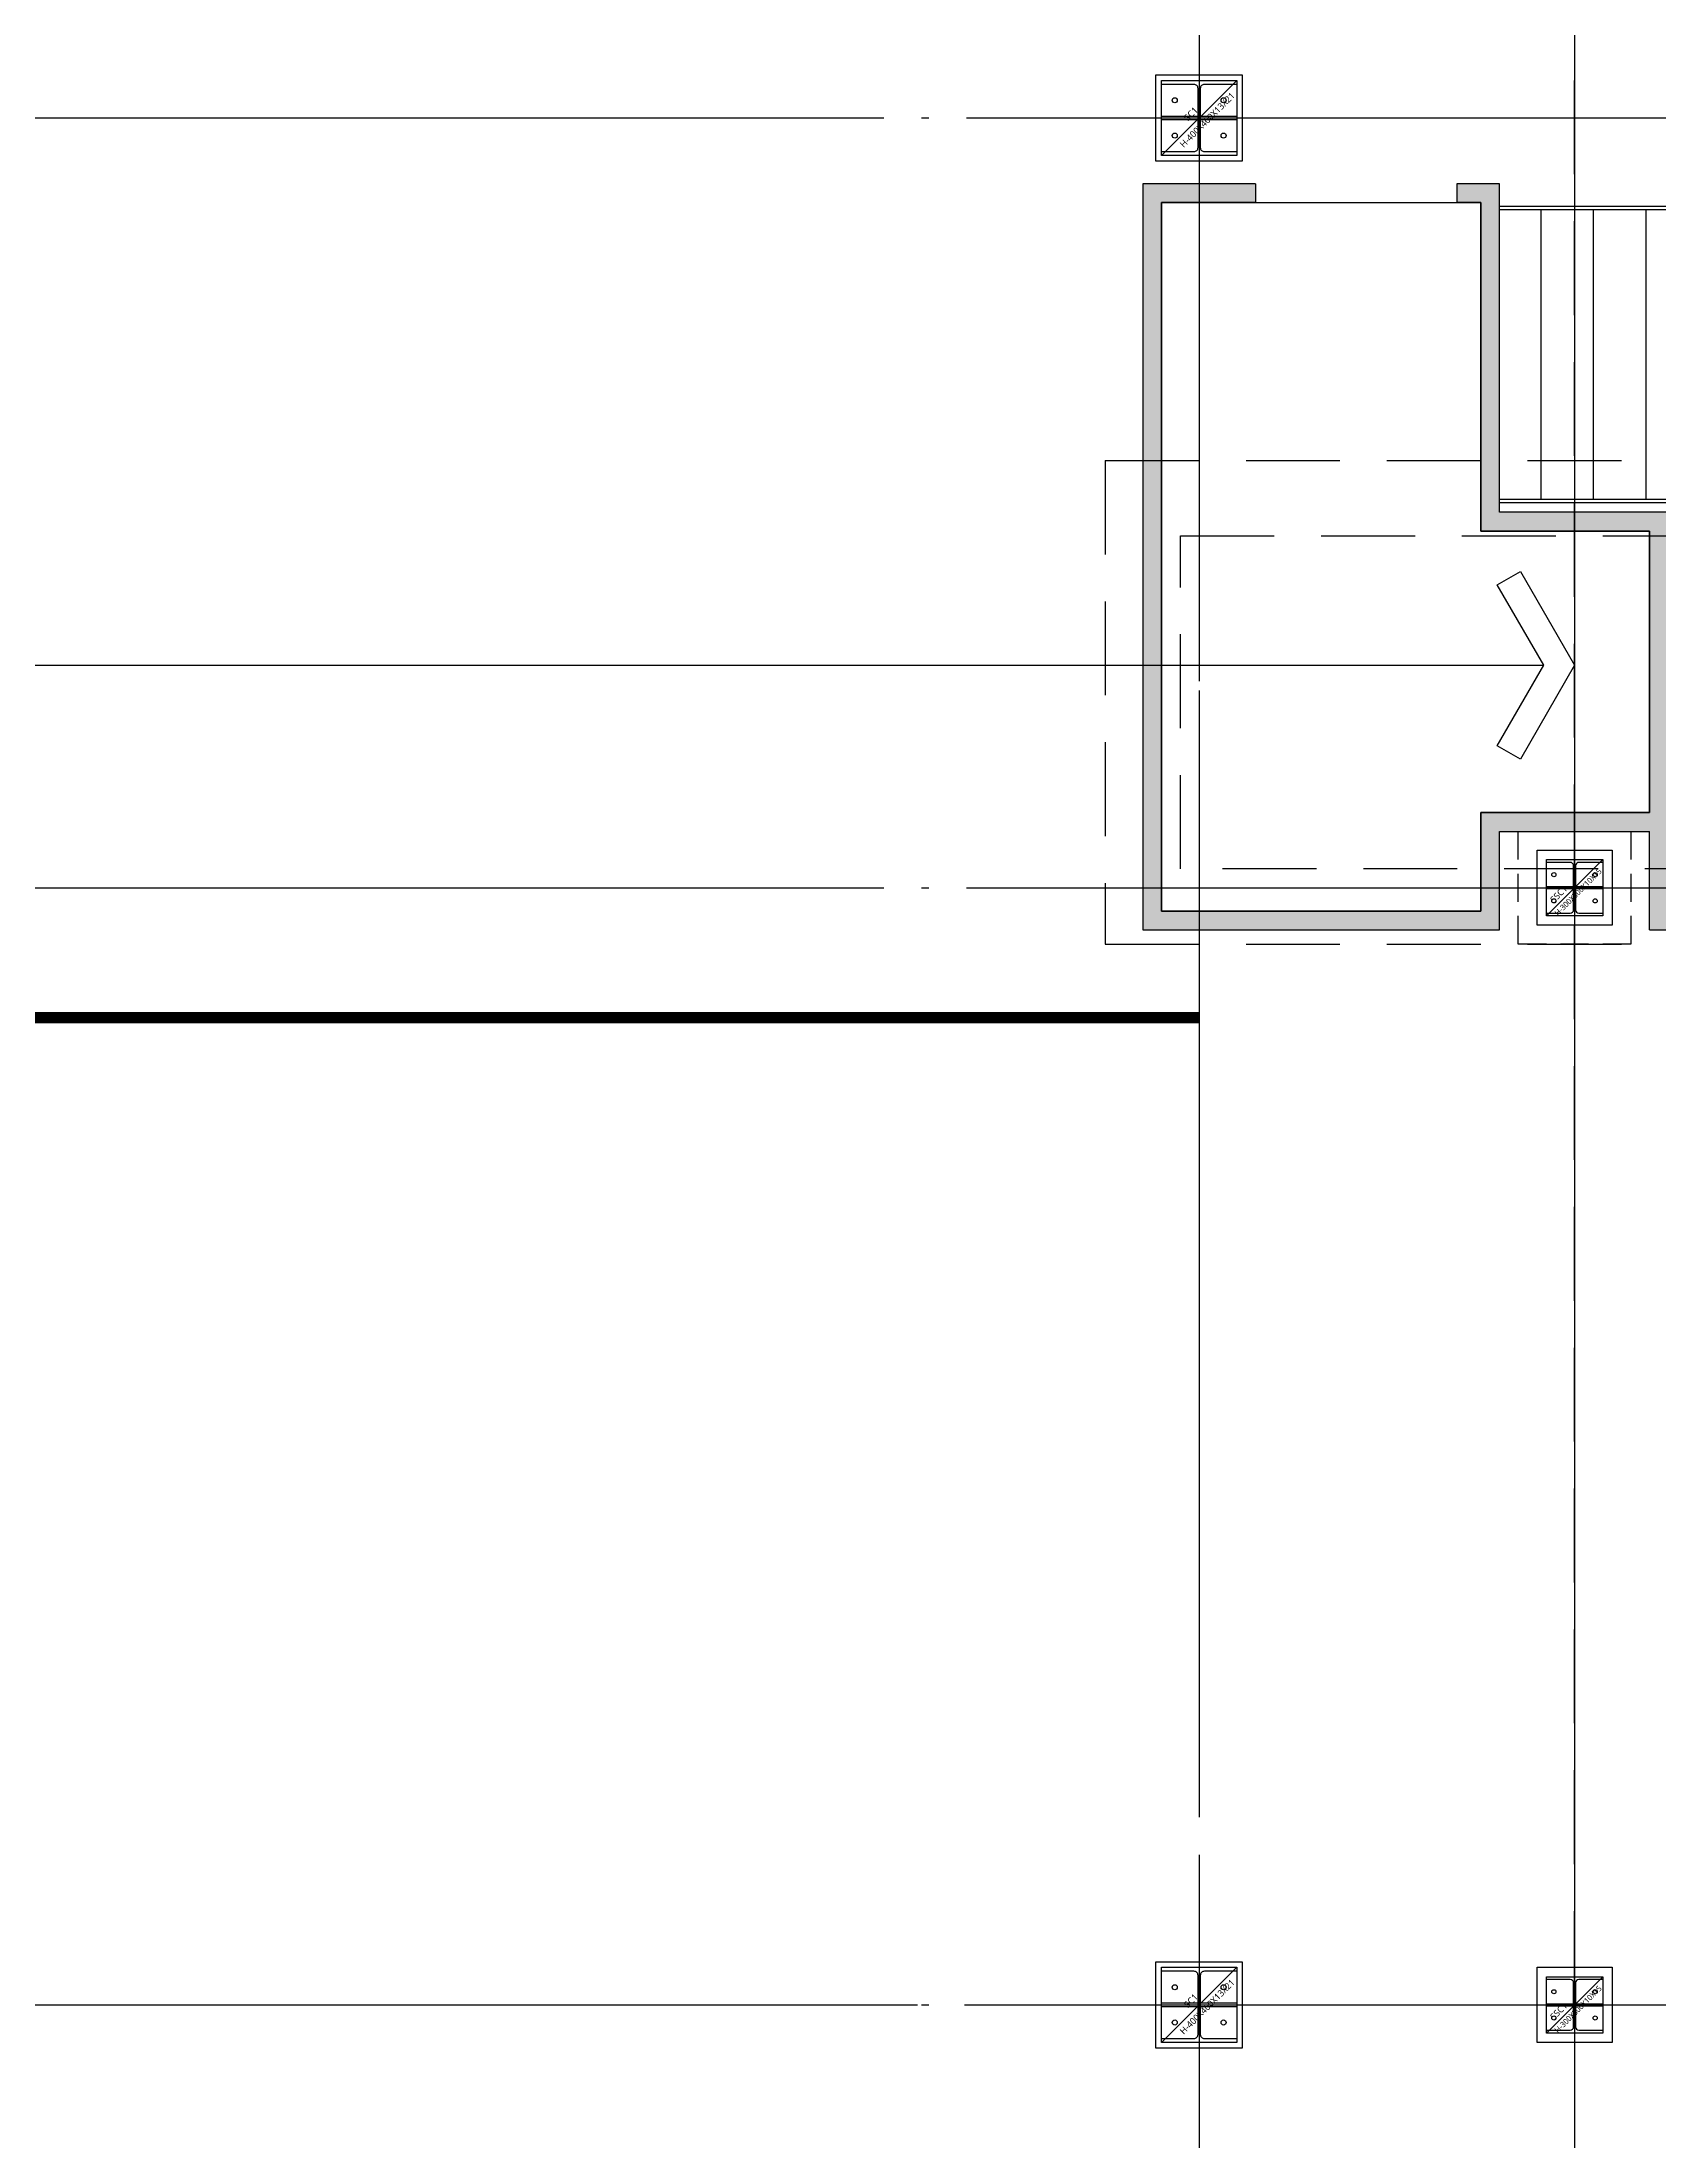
# Model space of a CAD drawing. Header units: millimetres. Extents: x -734060 to 504600, y -7739 to 118800.
# Drawn here: x 85335 to 93950, y 55170 to 66355 of the extents above; entities that cross this region are included whole.
import ezdxf
from ezdxf.enums import TextEntityAlignment as Align

# ---------------------------------------------------------------- set-up
doc = ezdxf.new("R2010")
doc.units = ezdxf.units.MM
doc.header["$LTSCALE"] = 200
for name, pattern in [('CEN-GAUN', [32.2, 30, -1, 0.2, -1]), ('CONTINOUS', [0]), ('HID', [2.3, 1.5, -0.8]), ('HID2-GAUN', [3.75, 2.5, -1.25]), ('HIDDEN', [0.375, 0.25, -0.125])]:
    doc.linetypes.add(name, pattern=pattern)
doc.layers.get('DEFPOINTS').update_dxf_attribs({"color": 137})
for name, color, linetype in [('0-TEXT SLAB', 7, 'Continuous'), ('09GIRDER', 2, 'Continuous'), ('0배근라인', 4, 'HIDDEN'), ('5방수턱', 5, 'Continuous'), ('6SLAB', 6, 'Continuous'), ('AA-SSXM-STRS', 4, 'Continuous'), ('AA-SSXS', 6, 'Continuous'), ('CEN', 1, 'CEN-GAUN'), ('S-COL', 2, 'Continuous'), ('S-STG', 4, 'Continuous'), ('STEEL BASE', 13, 'Continuous'), ('SYM-LEAD', 6, 'Continuous'), ('Z-하부구조체', 6, 'HIDDEN')]:
    doc.layers.add(name, color=color, linetype=linetype)
doc.styles.add('스타일1', font='malgun.ttf')

# ---------------------------------------------------------------- blocks, each defined once
blk = doc.blocks.new('X-S-PDH')
at = {"layer": 'Z-하부구조체', "color": 251, "ltscale": 3}
blk.add_lwpolyline([(51700, -23750), (52300, -23750), (52300, -24350), (51700, -24350)], close=True, dxfattribs=at)
blk = doc.blocks.new('S-SC1')
at = {"layer": '09GIRDER'}
blk.add_lwpolyline([(-200, -200), (-200, -179), (-28, -179, 0.414214), (-6, -157), (-6, 157, 0.414214), (-28, 179), (-200, 179), (-200, 200), (200, 200), (200, 179), (28, 179, 0.414214), (6, 157), (6, -157, 0.414214), (28, -179), (200, -179), (200, -200)], format="xyb", close=True, dxfattribs=at)
at = {"layer": 'DEFPOINTS'}
blk.add_line((-200, -200), (200, 200), dxfattribs=at)
blk.add_lwpolyline([(-200, 200), (200, 200), (200, -200), (-200, -200)], close=True, dxfattribs=at)
at = {"layer": 'STEEL BASE'}
for points in [[(-230, 230), (230, 230), (230, -230), (-230, -230)], [(-200, 10), (-6, 10), (-6, -10), (-200, -10)], [(6, 10), (200, 10), (200, -10), (6, -10)]]:
    blk.add_lwpolyline(points, close=True, dxfattribs=at)
for centre in [(-130, 94), (130, 94), (-130, -94), (130, -94)]:
    blk.add_circle(centre, 13.5, dxfattribs=at)
at = {"layer": 'DEFPOINTS', "style": '스타일1'}
for s, p in [('H-400X400X13X21', (43, -10)), ('SC1', (-44, 22))]:
    blk.add_text(s, height=35, rotation=45, dxfattribs=at).set_placement(p, align=Align.MIDDLE_CENTER)
blk = doc.blocks.new('S-SSC1')
at = {"layer": '09GIRDER'}
blk.add_lwpolyline([(-150, -150), (-150, -135), (-23, -135, 0.414214), (-5, -117), (-5, 117, 0.414214), (-23, 135), (-150, 135), (-150, 150), (150, 150), (150, 135), (23, 135, 0.414214), (5, 117), (5, -117, 0.414214), (23, -135), (150, -135), (150, -150)], format="xyb", close=True, dxfattribs=at)
at = {"layer": 'DEFPOINTS'}
blk.add_line((-150, -150), (150, 150), dxfattribs=at)
blk.add_lwpolyline([(-150, 150), (150, 150), (150, -150), (-150, -150)], close=True, dxfattribs=at)
at = {"layer": 'STEEL BASE'}
for points in [[(-200, 200), (200, 200), (200, -200), (-200, -200)], [(-150, 6), (-5, 6), (-5, -6), (-150, -6)], [(5, 6), (150, 6), (150, -6), (5, -6)]]:
    blk.add_lwpolyline(points, close=True, dxfattribs=at)
for centre in [(-110, 70), (110, 70), (-110, -70), (110, -70)]:
    blk.add_circle(centre, 11, dxfattribs=at)
at = {"layer": 'DEFPOINTS', "style": '스타일1'}
blk.add_text('SSC1', height=35, rotation=45, dxfattribs=at).set_placement((-109, -83))
blk.add_text('H-300X300X10X15', height=30, rotation=45, dxfattribs=at).set_placement((19, -23), align=Align.MIDDLE_CENTER)
blk = doc.blocks.new('x-stu-1Fcol')
at = {"layer": 'CEN', "linetype": 'CONTINOUS'}
blk.add_line((52000, -19870), (52000, -30430), dxfattribs=at)
for name, p in [('S-SC1', (50000, -19950)), ('S-SSC1', (52000, -24050)), ('S-SC1', (50000, -30000)), ('S-SSC1', (52000, -30000))]:
    blk.add_blockref(name, p)
blk = doc.blocks.new('*U57')
at = {"layer": 'SYM-LEAD'}
blk.add_line((48142, 67814), (35306, 67814), dxfattribs=at)
blk.add_lwpolyline([(35554, 68243), (35306, 67814), (35554, 67385), (35430, 67314), (35142, 67814), (35430, 68314)], close=True, dxfattribs=at)

msp = doc.modelspace()

# ---------------------------------------------------------------- hatches: boundary and pattern name
at = {"layer": '5방수턱'}
h = msp.add_hatch(dxfattribs=at)
h.set_pattern_fill('ZIGZAG', color=251, scale=20)
h.set_pattern_definition([(0, (0, 0), (63.5, 63.5), [63.5, -63.5]), (90, (63.5, 0), (-63.5, 63.5), [63.5, -63.5])])
h.paths.add_polyline_path([(92873.4, 65600), (92873.4, 65500), (93000, 65500), (93000, 63750), (93900, 63750), (93900, 62250), (93000, 62250), (93000, 61725), (91300, 61725), (91300, 65500), (91800, 65500), (91800, 65600), (91200, 65600), (91200, 61625), (93100, 61625), (93100, 62150), (93900, 62150), (93900, 61625), (97979.318, 61625), (97979.318, 62700), (97880, 62700), (97880, 61725), (94000, 61725), (94000, 63750), (98060, 63750), (98060, 63850), (93100, 63850), (93100, 65600)])

# ---------------------------------------------------------------- linework, layer by layer
at = {"layer": '0-TEXT SLAB', "linetype": 'HID', "ltscale": 3, "const_width": 60}
msp.add_lwpolyline([(91500, 61158.484), (41650, 61158.484)], dxfattribs=at)
at = {"layer": '0배근라인', "ltscale": 10}
for p, q in [((91500, 71700), (91500, 55900)), ((93500, 55900), (93500, 71700)), ((41500, 55900), (91500, 55900))]:
    msp.add_line(p, q, dxfattribs=at)
at = {"layer": '5방수턱'}
for p, q in [((91800, 65600), (91800, 65500)), ((92873.4, 65600), (92873.4, 65500)), ((91800, 65500), (91300, 65500)), ((91300, 65500), (91300, 61725)), ((93000, 65500), (92873.4, 65500)), ((93000, 63750), (93000, 65500)), ((93900, 63750), (93000, 63750)), ((93900, 62250), (93900, 63750)), ((93000, 61725), (93000, 62250)), ((93000, 62250), (93900, 62250)), ((93900, 61625), (93900, 62150)), ((91300, 61725), (93000, 61725)), ((93900, 61625), (97979.318, 61625))]:
    msp.add_line(p, q, dxfattribs=at)
for points in [[(91800, 65600), (91200, 65600), (91200, 61625), (93100, 61625), (93100, 62150), (93900, 62150)], [(98060, 63750), (98060, 63850), (93100, 63850), (93100, 65600), (92873.4, 65600)]]:
    msp.add_lwpolyline(points, dxfattribs=at)
at = {"layer": '6SLAB'}
msp.add_lwpolyline([(93000, 65500), (93000, 63750), (93900, 63750), (93900, 62250), (93000, 62250), (93000, 61725), (91300, 61725), (91300, 65500)], close=True, dxfattribs=at)
at = {"layer": 'AA-SSXM-STRS'}
for p, q in [((93320, 65460), (93320, 63920)), ((93600, 65460), (93600, 63920)), ((93880, 65460), (93880, 63920)), ((93880, 64977.475), (93880, 64977.475))]:
    msp.add_line(p, q, dxfattribs=at)
at = {"layer": 'AA-SSXS'}
for points in [[(93100, 65480), (97890, 65480), (97890, 65460), (93100, 65460)], [(93100, 63920), (97890, 63920), (97890, 63900), (93100, 63900)]]:
    msp.add_lwpolyline(points, close=True, dxfattribs=at)
at = {"layer": 'CEN'}
for p, q in [((91500, 95100), (91500, 32900)), ((93500, 95100), (93500, 32900)), ((32300, 65950), (103500, 65950)), ((32300, 61850), (103500, 61850)), ((32300, 55900), (117500, 55900))]:
    msp.add_line(p, q, dxfattribs=at)
at = {"layer": 'S-COL', "color": 6, "linetype": 'HID2-GAUN'}
msp.add_line((91000, 64125), (99925, 64125), dxfattribs=at)
for points in [[(91000, 64125), (91000, 61550), (95475, 61550), (95475, 42600)], [(95875, 61950), (91400, 61950), (91400, 63725), (99525, 63725), (99525, 43000)]]:
    msp.add_lwpolyline(points, dxfattribs=at)

# ---------------------------------------------------------------- block references
for name in ['X-S-PDH', 'x-stu-1Fcol']:
    msp.add_blockref(name, (41500, 85900))
at = {"layer": 'S-STG', "rotation": 180}
msp.add_blockref('*U57', (128641.55, 130849.075), dxfattribs=at)

doc.saveas('drawing.dxf')
